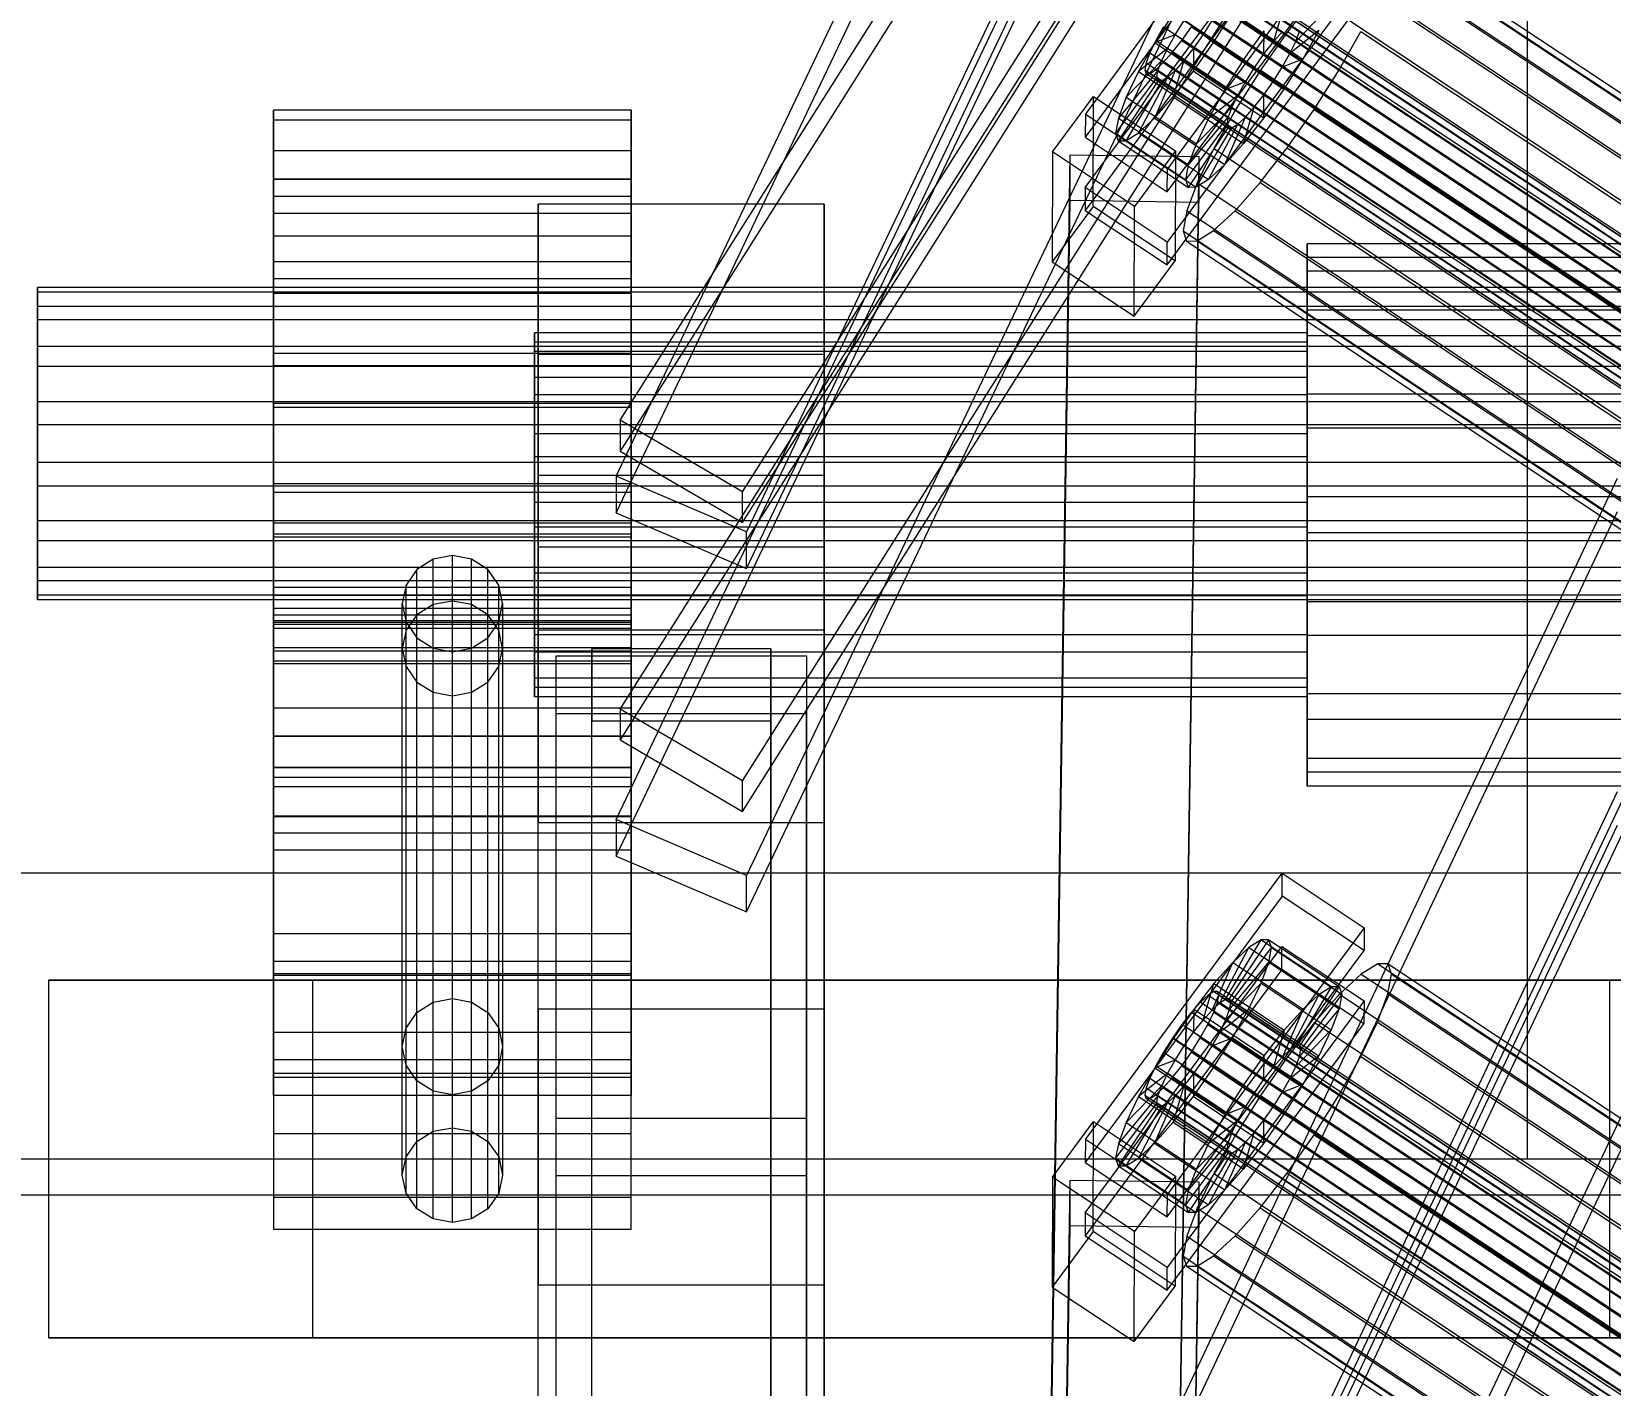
# Model space of a CAD drawing. Header units: millimetres. Extents: x -191664 to 191490, y -197311 to 10263.
# Drawn here: x -520.8 to -300.1, y -28631.7 to -28442.4 of the extents above; entities that cross this region are included whole.
import ezdxf

# ---------------------------------------------------------------- set-up
doc = ezdxf.new("R2010")
doc.units = ezdxf.units.MM
for name, color, linetype, lineweight in [('COTAS_USUARIO', 1, 'Continuous', 0), ('frontal_C01', 7, 'Continuous', 0), ('frontal_C02', 7, 'Continuous', 0), ('frontal_C03', 7, 'Continuous', 0), ('frontal_secador', 7, 'Continuous', 0)]:
    doc.layers.add(name, color=color, linetype=linetype, lineweight=lineweight)
doc.dimstyles.new('PLANTA_100', dxfattribs={"dimtxt": 250, "dimasz": 150, "dimexe": 150, "dimexo": 80, "dimgap": 100, "dimtad": 1, "dimtih": 1, "dimtoh": 1, "dimdec": 1, "dimdsep": 46, "dimcen": 0.09, "dimclrd": 1, "dimclre": 1, "dimclrt": 1, "dimadec": 0, "dimazin": 0, "dimtfac": 1, "dimtdec": 4, "dimtofl": 0, "dimtmove": 0, "dimatfit": 3, "dimfxl": 1, "dimtolj": 1, "dimtzin": 0, "dimarcsym": 0})

# ---------------------------------------------------------------- blocks, each defined once
blk = doc.blocks.new('*D111')
at = {"layer": 'COTAS_USUARIO', "color": 1, "lineweight": -2, "transparency": 16777216}
for p, q in [((-80, -27700), (-1350, -27700)), ((-1200, -31850), (-1200, -27850)), ((-80, -32000), (-1350, -32000))]:
    blk.add_line(p, q, dxfattribs=at)
at = {"layer": 'COTAS_USUARIO', "color": 1, "transparency": 16777216}
for points in [[(-1225, -27850), (-1175, -27850), (-1200, -27700)], [(-1225, -31850), (-1175, -31850), (-1200, -32000)]]:
    blk.add_solid(points, dxfattribs=at)
at = {"layer": 'Defpoints', "color": 0, "transparency": 16777216}
for p in [(-1200, -27700), (0, -27700), (0, -32000)]:
    blk.add_point(p, dxfattribs=at)

msp = doc.modelspace()

# ---------------------------------------------------------------- linework, layer by layer
at = {"layer": 'frontal_C01', "color": 139, "true_color": 0x354b57}
for p, q in [((-439.11, -28504.53), (-299.11, -28210.85)), ((-439.11, -28509.65), (-299.11, -28215.97)), ((-280.89, -28218.64), (-420.89, -28512.33)), ((-420.89, -28517.45), (-280.89, -28223.77)), ((-439.11, -28552.55), (-299.11, -28258.87)), ((-439.11, -28557.68), (-299.11, -28264)), ((-280.89, -28266.67), (-420.89, -28560.35)), ((-420.89, -28565.47), (-280.89, -28271.79)), ((-373.5, -28453.95), (-345.97, -28416.71)), ((-345.98, -28419.91), (-373.51, -28457.15)), ((-334.5, -28424.32), (-362.03, -28461.56)), ((-373.54, -28464.19), (-346.01, -28426.96)), ((-362.04, -28464.76), (-334.51, -28427.52)), ((-346.02, -28430.16), (-373.55, -28467.4)), ((-334.54, -28434.57), (-362.07, -28471.81)), ((-362.08, -28475.01), (-334.55, -28437.77)), ((-378.09, -28459.19), (-372.35, -28451.44)), ((-372.41, -28466.81), (-372.35, -28451.44)), ((-372.35, -28451.44), (-360.88, -28459.05)), ((-373.5, -28453.95), (-373.51, -28457.15)), ((-362.03, -28461.56), (-373.5, -28453.95)), ((-378.09, -28459.19), (-378.14, -28474.56)), ((-366.62, -28466.81), (-378.09, -28459.19)), ((-373.51, -28457.15), (-362.04, -28464.76)), ((-360.88, -28459.05), (-366.62, -28466.81)), ((-360.88, -28459.05), (-360.94, -28474.42)), ((-378.51, -28651.55), (-375.64, -28459.6)), ((-375.64, -28466.01), (-375.64, -28459.6)), ((-375.64, -28459.6), (-357.65, -28459.85)), ((-357.65, -28459.85), (-360.51, -28651.79)), ((-357.65, -28459.85), (-357.65, -28466.25)), ((-362.04, -28464.76), (-362.03, -28461.56)), ((-373.54, -28464.19), (-373.55, -28467.4)), ((-362.07, -28471.81), (-373.54, -28464.19)), ((-410, -28466.52), (-450, -28466.52)), ((-450, -28466.52), (-450, -28504.42)), ((-450, -28637.82), (-450, -28466.52)), ((-410, -28504.42), (-410, -28466.52)), ((-410, -28466.52), (-410, -28637.82)), ((-378.51, -28657.96), (-375.64, -28466.01)), ((-372.41, -28466.81), (-378.14, -28474.56)), ((-357.65, -28466.25), (-375.64, -28466.01)), ((-373.55, -28467.4), (-362.08, -28475.01)), ((-360.94, -28474.42), (-372.41, -28466.81)), ((-366.68, -28482.18), (-366.62, -28466.81)), ((-360.51, -28658.2), (-357.65, -28466.25)), ((-362.08, -28475.01), (-362.07, -28471.81)), ((-378.14, -28474.56), (-366.68, -28482.18)), ((-366.68, -28482.18), (-360.94, -28474.42)), ((-450, -28504.42), (-410, -28504.42)), ((-450, -28675.71), (-450, -28504.42)), ((-420.89, -28512.33), (-439.11, -28504.53)), ((-439.11, -28504.53), (-439.11, -28509.65)), ((-410, -28675.71), (-410, -28504.42)), ((-439.11, -28509.65), (-420.89, -28517.45)), ((-420.89, -28517.45), (-420.89, -28512.33)), ((-487, -28582.34), (-487, -28524.71)), ((-487, -28524.71), (-437, -28524.71)), ((-487, -28530.39), (-487, -28524.71)), ((-437, -28524.71), (-437, -28582.34)), ((-437, -28524.71), (-437, -28530.39)), ((-437, -28530.39), (-487, -28530.39)), ((-487, -28530.39), (-487, -28588.02)), ((-437, -28588.02), (-437, -28530.39)), ((-420.89, -28560.35), (-439.11, -28552.55)), ((-439.11, -28552.55), (-439.11, -28557.68)), ((-439.11, -28557.68), (-420.89, -28565.47)), ((-420.89, -28565.47), (-420.89, -28560.35)), ((-373.5, -28597.3), (-345.97, -28560.06)), ((-345.98, -28563.26), (-345.97, -28560.06)), ((-345.97, -28560.06), (-334.5, -28567.67)), ((-345.98, -28563.26), (-373.51, -28600.5)), ((-334.51, -28570.87), (-345.98, -28563.26)), ((-334.5, -28567.67), (-362.03, -28604.91)), ((-334.5, -28567.67), (-334.51, -28570.87)), ((-373.54, -28607.55), (-346.01, -28570.31)), ((-362.04, -28608.11), (-334.51, -28570.87)), ((-346.02, -28573.51), (-346.01, -28570.31)), ((-346.01, -28570.31), (-334.54, -28577.92)), ((-346.02, -28573.51), (-373.55, -28610.75)), ((-334.55, -28581.12), (-346.02, -28573.51)), ((-334.54, -28577.92), (-362.07, -28615.16)), ((-334.54, -28577.92), (-334.55, -28581.12)), ((-437, -28582.34), (-487, -28582.34)), ((-487, -28582.34), (-487, -28588.02)), ((-437, -28588.02), (-437, -28582.34)), ((-362.08, -28618.36), (-334.55, -28581.12)), ((-487, -28588.02), (-437, -28588.02)), ((-378.09, -28602.55), (-372.35, -28594.79)), ((-372.41, -28610.16), (-372.35, -28594.79)), ((-372.35, -28594.79), (-360.88, -28602.4)), ((-373.5, -28597.3), (-373.51, -28600.5)), ((-362.03, -28604.91), (-373.5, -28597.3)), ((-373.51, -28600.5), (-362.04, -28608.11)), ((-378.09, -28602.55), (-378.14, -28617.91)), ((-366.62, -28610.16), (-378.09, -28602.55)), ((-360.88, -28602.4), (-366.62, -28610.16)), ((-360.88, -28602.4), (-360.94, -28617.77)), ((-378.51, -28794.9), (-375.64, -28602.96)), ((-375.64, -28609.36), (-375.64, -28602.96)), ((-375.64, -28602.96), (-357.65, -28603.2)), ((-362.04, -28608.11), (-362.03, -28604.91)), ((-357.65, -28603.2), (-360.51, -28795.14)), ((-357.65, -28603.2), (-357.65, -28609.6)), ((-378.51, -28801.31), (-375.64, -28609.36)), ((-357.65, -28609.6), (-375.64, -28609.36)), ((-373.54, -28607.55), (-373.55, -28610.75)), ((-362.07, -28615.16), (-373.54, -28607.55)), ((-372.41, -28610.16), (-378.14, -28617.91)), ((-373.55, -28610.75), (-362.08, -28618.36)), ((-360.94, -28617.77), (-372.41, -28610.16)), ((-366.68, -28625.53), (-366.62, -28610.16)), ((-360.51, -28801.55), (-357.65, -28609.6)), ((-362.08, -28618.36), (-362.07, -28615.16)), ((-378.14, -28617.91), (-366.68, -28625.53)), ((-366.68, -28625.53), (-360.94, -28617.77))]:
    msp.add_line(p, q, dxfattribs=at)
at = {"layer": 'frontal_C01', "color": 252, "true_color": 0x83939a}
for p, q in [((-332.63, -28429.39), (-148.32, -28551.72)), ((-331.18, -28429.38), (-146.87, -28551.71)), ((-334.94, -28430.84), (-150.63, -28553.17)), ((-330.69, -28430.81), (-146.38, -28553.15)), ((-337.95, -28433.62), (-153.64, -28555.96)), ((-331.2, -28433.59), (-146.89, -28555.92)), ((-341.46, -28437.56), (-345.23, -28442.39)), ((-341.46, -28437.56), (-157.15, -28559.9)), ((-332.66, -28437.52), (-148.35, -28559.85)), ((-345.23, -28442.39), (-349, -28447.77)), ((-160.92, -28564.72), (-345.23, -28442.39)), ((-338, -28447.71), (-334.98, -28442.34)), ((-334.98, -28442.34), (-150.67, -28564.67)), ((-349, -28447.77), (-352.52, -28453.33)), ((-349, -28447.77), (-164.69, -28570.1)), ((-341.52, -28453.28), (-338, -28447.71)), ((-338, -28447.71), (-153.69, -28570.04)), ((-352.52, -28453.33), (-355.54, -28458.7)), ((-352.52, -28453.33), (-168.21, -28575.66)), ((-345.29, -28458.65), (-341.52, -28453.28)), ((-341.52, -28453.28), (-157.21, -28575.61)), ((-355.54, -28458.7), (-357.86, -28463.52)), ((-355.54, -28458.7), (-171.23, -28581.04)), ((-349.06, -28463.48), (-345.29, -28458.65)), ((-345.29, -28458.65), (-160.98, -28580.98)), ((-357.86, -28463.52), (-359.33, -28467.45)), ((-357.86, -28463.52), (-173.55, -28585.85)), ((-352.57, -28467.42), (-349.06, -28463.48)), ((-349.06, -28463.48), (-164.75, -28585.81)), ((-359.33, -28467.45), (-359.83, -28470.23)), ((-359.33, -28467.45), (-175.02, -28589.78)), ((-355.58, -28470.2), (-352.57, -28467.42)), ((-352.57, -28467.42), (-168.26, -28589.75)), ((-359.83, -28470.23), (-359.34, -28471.66)), ((-359.83, -28470.23), (-175.52, -28592.56)), ((-357.89, -28471.65), (-355.58, -28470.2)), ((-355.58, -28470.2), (-171.28, -28592.54)), ((-359.34, -28471.66), (-357.89, -28471.65)), ((-359.34, -28471.66), (-175.03, -28593.99)), ((-357.89, -28471.65), (-173.58, -28593.98)), ((-332.63, -28572.74), (-334.94, -28574.19)), ((-331.18, -28572.73), (-332.63, -28572.74)), ((-332.63, -28572.74), (-148.32, -28695.07)), ((-330.69, -28574.17), (-331.18, -28572.73)), ((-331.18, -28572.73), (-146.87, -28695.06)), ((-334.94, -28574.19), (-337.95, -28576.98)), ((-334.94, -28574.19), (-150.63, -28696.52)), ((-331.2, -28576.94), (-330.69, -28574.17)), ((-330.69, -28574.17), (-146.38, -28696.5)), ((-337.95, -28576.98), (-341.46, -28580.92)), ((-337.95, -28576.98), (-153.64, -28699.31)), ((-332.66, -28580.87), (-331.2, -28576.94)), ((-331.2, -28576.94), (-146.89, -28699.27)), ((-341.46, -28580.92), (-345.23, -28585.74)), ((-341.46, -28580.92), (-157.15, -28703.25)), ((-334.98, -28585.69), (-332.66, -28580.87)), ((-332.66, -28580.87), (-148.35, -28703.2)), ((-345.23, -28585.74), (-349, -28591.12)), ((-160.92, -28708.07), (-345.23, -28585.74)), ((-338, -28591.06), (-334.98, -28585.69)), ((-334.98, -28585.69), (-150.67, -28708.02)), ((-349, -28591.12), (-352.52, -28596.68)), ((-349, -28591.12), (-164.69, -28713.45)), ((-341.52, -28596.63), (-338, -28591.06)), ((-338, -28591.06), (-153.69, -28713.39)), ((-352.52, -28596.68), (-355.54, -28602.05)), ((-352.52, -28596.68), (-168.21, -28719.01)), ((-345.29, -28602), (-341.52, -28596.63)), ((-341.52, -28596.63), (-157.21, -28718.96)), ((-355.54, -28602.05), (-357.86, -28606.87)), ((-355.54, -28602.05), (-171.23, -28724.39)), ((-349.06, -28606.83), (-345.29, -28602)), ((-345.29, -28602), (-160.98, -28724.34)), ((-357.86, -28606.87), (-359.33, -28610.8)), ((-357.86, -28606.87), (-173.55, -28729.2)), ((-352.57, -28610.77), (-349.06, -28606.83)), ((-349.06, -28606.83), (-164.75, -28729.16)), ((-359.33, -28610.8), (-359.83, -28613.58)), ((-359.33, -28610.8), (-175.02, -28733.13)), ((-355.58, -28613.56), (-352.57, -28610.77)), ((-352.57, -28610.77), (-168.26, -28733.1)), ((-359.83, -28613.58), (-359.34, -28615.01)), ((-359.83, -28613.58), (-175.52, -28735.91)), ((-357.89, -28615), (-355.58, -28613.56)), ((-355.58, -28613.56), (-171.28, -28735.89)), ((-359.34, -28615.01), (-357.89, -28615)), ((-359.34, -28615.01), (-175.03, -28737.34)), ((-357.89, -28615), (-173.58, -28737.33))]:
    msp.add_line(p, q, dxfattribs=at)
at = {"layer": 'frontal_C01', "color": 9, "true_color": 0xbac6cb}
for p, q in [((-357.42, -28434.75), (-143.62, -28576.65)), ((-356.35, -28433.76), (-142.55, -28575.66)), ((-355.53, -28433.25), (-141.73, -28575.15)), ((-355.02, -28433.24), (-141.22, -28575.15)), ((-355.02, -28434.74), (-141.22, -28576.64)), ((-354.84, -28433.75), (-141.04, -28575.66)), ((-358.66, -28436.14), (-144.86, -28578.05)), ((-355.54, -28436.13), (-141.74, -28578.03)), ((-146.2, -28579.76), (-360, -28437.85)), ((-356.36, -28437.83), (-142.56, -28579.74)), ((-361.33, -28439.76), (-147.53, -28581.66)), ((-357.43, -28439.74), (-143.64, -28581.64)), ((-363.65, -28443.63), (-364.47, -28445.34)), ((-362.58, -28441.73), (-363.65, -28443.63)), ((-363.65, -28443.63), (-149.85, -28585.54)), ((-362.58, -28441.73), (-148.78, -28583.63)), ((-361.35, -28445.32), (-360.02, -28443.62)), ((-360.02, -28443.62), (-358.68, -28441.71)), ((-360.02, -28443.62), (-146.22, -28585.52)), ((-358.68, -28441.71), (-144.88, -28583.61)), ((-364.47, -28445.34), (-364.99, -28446.73)), ((-364.47, -28445.34), (-150.67, -28587.24)), ((-362.6, -28446.72), (-361.35, -28445.32)), ((-361.35, -28445.32), (-147.55, -28587.23)), ((-364.99, -28446.73), (-365.17, -28447.72)), ((-365.17, -28447.72), (-364.99, -28448.22)), ((-365.17, -28447.72), (-151.37, -28589.62)), ((-364.99, -28446.73), (-151.19, -28588.64)), ((-364.48, -28448.22), (-363.66, -28447.71)), ((-363.66, -28447.71), (-362.6, -28446.72)), ((-363.66, -28447.71), (-149.86, -28589.61)), ((-362.6, -28446.72), (-148.8, -28588.62)), ((-364.99, -28448.22), (-364.48, -28448.22)), ((-364.99, -28448.22), (-151.2, -28590.13)), ((-364.48, -28448.22), (-150.68, -28590.13)), ((-357.42, -28578.1), (-358.66, -28579.49)), ((-356.35, -28577.11), (-357.42, -28578.1)), ((-357.42, -28578.1), (-143.62, -28720)), ((-355.53, -28576.6), (-356.35, -28577.11)), ((-356.35, -28577.11), (-142.55, -28719.01)), ((-355.54, -28579.48), (-355.02, -28578.09)), ((-355.02, -28576.59), (-355.53, -28576.6)), ((-355.53, -28576.6), (-141.73, -28718.5)), ((-354.84, -28577.1), (-355.02, -28576.59)), ((-355.02, -28576.59), (-141.22, -28718.5)), ((-355.02, -28578.09), (-354.84, -28577.1)), ((-355.02, -28578.09), (-141.22, -28719.99)), ((-354.84, -28577.1), (-141.04, -28719.01)), ((-358.66, -28579.49), (-360, -28581.2)), ((-358.66, -28579.49), (-144.86, -28721.4)), ((-356.36, -28581.19), (-355.54, -28579.48)), ((-355.54, -28579.48), (-141.74, -28721.38)), ((-360, -28581.2), (-361.33, -28583.11)), ((-146.2, -28723.11), (-360, -28581.2)), ((-357.43, -28583.09), (-356.36, -28581.19)), ((-356.36, -28581.19), (-142.56, -28723.09)), ((-362.58, -28585.08), (-363.65, -28586.98)), ((-361.33, -28583.11), (-362.58, -28585.08)), ((-362.58, -28585.08), (-148.78, -28726.98)), ((-361.33, -28583.11), (-147.53, -28725.01)), ((-360.02, -28586.97), (-358.68, -28585.06)), ((-358.68, -28585.06), (-357.43, -28583.09)), ((-358.68, -28585.06), (-144.88, -28726.97)), ((-357.43, -28583.09), (-143.64, -28724.99)), ((-363.65, -28586.98), (-364.47, -28588.69)), ((-363.65, -28586.98), (-149.85, -28728.89)), ((-361.35, -28588.68), (-360.02, -28586.97)), ((-360.02, -28586.97), (-146.22, -28728.87)), ((-364.47, -28588.69), (-364.99, -28590.08)), ((-364.47, -28588.69), (-150.67, -28730.6)), ((-362.6, -28590.07), (-361.35, -28588.68)), ((-361.35, -28588.68), (-147.55, -28730.58)), ((-364.99, -28590.08), (-365.17, -28591.07)), ((-365.17, -28591.07), (-364.99, -28591.57)), ((-365.17, -28591.07), (-151.37, -28732.97)), ((-364.99, -28590.08), (-151.19, -28731.99)), ((-364.99, -28591.57), (-364.48, -28591.57)), ((-364.99, -28591.57), (-151.2, -28733.48)), ((-364.48, -28591.57), (-363.66, -28591.06)), ((-364.48, -28591.57), (-150.68, -28733.48)), ((-363.66, -28591.06), (-362.6, -28590.07)), ((-363.66, -28591.06), (-149.86, -28732.96)), ((-362.6, -28590.07), (-148.8, -28731.98))]:
    msp.add_line(p, q, dxfattribs=at)
at = {"layer": 'frontal_C01', "color": 155, "true_color": 0x617580}
for p, q in [((-358.36, -28438.94), (-348.53, -28445.46)), ((-347.19, -28443.75), (-357.02, -28437.23)), ((-344.9, -28445.45), (-354.72, -28438.92)), ((-344.07, -28443.74), (-353.9, -28437.21)), ((-345.7, -28438.65), (-347.19, -28443.75)), ((-339.11, -28438.62), (-344.07, -28443.74)), ((-361.17, -28439.76), (-363.8, -28443.92)), ((-361.17, -28439.76), (-351.34, -28446.28)), ((-360.94, -28442.82), (-359.69, -28440.84)), ((-349.86, -28447.37), (-359.69, -28440.84)), ((-355.8, -28440.83), (-357.04, -28442.8)), ((-345.97, -28447.35), (-355.8, -28440.83)), ((-355.57, -28443.88), (-352.94, -28439.72)), ((-352.94, -28439.72), (-343.11, -28446.24)), ((-360.94, -28442.82), (-363.8, -28443.92)), ((-362.01, -28444.72), (-360.94, -28442.82)), ((-351.11, -28449.34), (-360.94, -28442.82)), ((-357.04, -28442.8), (-358.38, -28444.7)), ((-357.04, -28442.8), (-355.57, -28443.88)), ((-347.21, -28449.32), (-357.04, -28442.8)), ((-351.34, -28446.28), (-348.52, -28442.26)), ((-348.53, -28445.46), (-348.52, -28442.26)), ((-347.19, -28443.75), (-348.53, -28445.46)), ((-345.95, -28442.36), (-347.19, -28443.75)), ((-340.85, -28442.22), (-344.9, -28445.45)), ((-344.9, -28445.45), (-344.07, -28443.74)), ((-344.07, -28443.74), (-343.55, -28442.35)), ((-340.85, -28442.22), (-343.11, -28446.24)), ((-363.8, -28443.92), (-366.06, -28447.94)), ((-362.01, -28444.72), (-366.06, -28447.94)), ((-363.8, -28443.92), (-353.97, -28450.45)), ((-362.83, -28446.43), (-362.01, -28444.72)), ((-352.18, -28451.25), (-362.01, -28444.72)), ((-358.38, -28444.7), (-359.71, -28446.41)), ((-358.39, -28447.9), (-355.57, -28443.88)), ((-358.38, -28444.7), (-358.39, -28447.9)), ((-348.55, -28451.23), (-358.38, -28444.7)), ((-355.57, -28443.88), (-345.74, -28450.41)), ((-348.53, -28445.46), (-349.86, -28447.37)), ((-345.97, -28447.35), (-344.9, -28445.45)), ((-363.35, -28447.82), (-368.89, -28454.48)), ((-362.83, -28446.43), (-367.79, -28451.55)), ((-366.06, -28447.94), (-367.79, -28451.55)), ((-366.06, -28447.94), (-356.23, -28454.47)), ((-360.96, -28447.81), (-363.84, -28454.46)), ((-363.53, -28448.8), (-363.35, -28447.82)), ((-363.35, -28447.82), (-362.83, -28446.43)), ((-353.52, -28454.34), (-363.35, -28447.82)), ((-353, -28452.95), (-362.83, -28446.43)), ((-360.96, -28447.81), (-362.03, -28448.8)), ((-359.71, -28446.41), (-361.21, -28451.51)), ((-361.21, -28451.51), (-358.39, -28447.9)), ((-359.71, -28446.41), (-360.96, -28447.81)), ((-351.13, -28454.33), (-360.96, -28447.81)), ((-349.88, -28452.94), (-359.71, -28446.41)), ((-358.39, -28447.9), (-348.56, -28454.43)), ((-353.97, -28450.45), (-351.34, -28446.28)), ((-351.34, -28446.28), (-349.86, -28447.37)), ((-349.86, -28447.37), (-351.11, -28449.34)), ((-347.21, -28449.32), (-345.97, -28447.35)), ((-343.11, -28446.24), (-345.97, -28447.35)), ((-343.11, -28446.24), (-345.74, -28450.41)), ((-363.53, -28448.8), (-369.27, -28456.56)), ((-363.36, -28449.31), (-368.9, -28457.63)), ((-362.84, -28449.31), (-367.82, -28457.63)), ((-362.03, -28448.8), (-366.09, -28456.55)), ((-363.36, -28449.31), (-363.53, -28448.8)), ((-353.7, -28455.33), (-363.53, -28448.8)), ((-362.84, -28449.31), (-363.36, -28449.31)), ((-353.53, -28455.84), (-363.36, -28449.31)), ((-362.03, -28448.8), (-362.84, -28449.31)), ((-353.01, -28455.83), (-362.84, -28449.31)), ((-352.2, -28455.32), (-362.03, -28448.8)), ((-353.97, -28450.45), (-351.11, -28449.34)), ((-351.11, -28449.34), (-352.18, -28451.25)), ((-345.74, -28450.41), (-348.56, -28454.43)), ((-348.55, -28451.23), (-347.21, -28449.32)), ((-345.74, -28450.41), (-347.21, -28449.32)), ((-367.79, -28451.55), (-368.89, -28454.48)), ((-367.79, -28451.55), (-357.96, -28458.07)), ((-363.84, -28454.46), (-361.21, -28451.51)), ((-361.21, -28451.51), (-351.38, -28458.04)), ((-356.23, -28454.47), (-353.97, -28450.45)), ((-356.23, -28454.47), (-352.18, -28451.25)), ((-352.18, -28451.25), (-353, -28452.95)), ((-349.88, -28452.94), (-348.55, -28451.23)), ((-348.56, -28454.43), (-348.55, -28451.23)), ((-368.89, -28454.48), (-369.27, -28456.56)), ((-368.89, -28454.48), (-359.06, -28461.01)), ((-366.09, -28456.55), (-363.84, -28454.46)), ((-363.84, -28454.46), (-354.01, -28460.98)), ((-359.06, -28461.01), (-353.52, -28454.34)), ((-357.96, -28458.07), (-353, -28452.95)), ((-357.96, -28458.07), (-356.23, -28454.47)), ((-354.01, -28460.98), (-351.13, -28454.33)), ((-353.52, -28454.34), (-353.7, -28455.33)), ((-353, -28452.95), (-353.52, -28454.34)), ((-352.2, -28455.32), (-351.13, -28454.33)), ((-351.38, -28458.04), (-349.88, -28452.94)), ((-348.56, -28454.43), (-351.38, -28458.04)), ((-351.13, -28454.33), (-349.88, -28452.94)), ((-369.27, -28456.56), (-368.9, -28457.63)), ((-369.27, -28456.56), (-359.44, -28463.09)), ((-367.82, -28457.63), (-366.09, -28456.55)), ((-366.09, -28456.55), (-356.26, -28463.07)), ((-359.44, -28463.09), (-353.7, -28455.33)), ((-359.07, -28464.16), (-353.53, -28455.84)), ((-357.99, -28464.15), (-353.01, -28455.83)), ((-356.26, -28463.07), (-352.2, -28455.32)), ((-353.7, -28455.33), (-353.53, -28455.84)), ((-353.53, -28455.84), (-353.01, -28455.83)), ((-353.01, -28455.83), (-352.2, -28455.32)), ((-368.9, -28457.63), (-367.82, -28457.63)), ((-368.9, -28457.63), (-359.07, -28464.16)), ((-367.82, -28457.63), (-357.99, -28464.15)), ((-359.06, -28461.01), (-357.96, -28458.07)), ((-351.38, -28458.04), (-354.01, -28460.98)), ((-359.44, -28463.09), (-359.06, -28461.01)), ((-354.01, -28460.98), (-356.26, -28463.07)), ((-359.07, -28464.16), (-359.44, -28463.09)), ((-356.26, -28463.07), (-357.99, -28464.15)), ((-357.99, -28464.15), (-359.07, -28464.16)), ((-353.89, -28577.68), (-348.92, -28569.36)), ((-353.38, -28577.68), (-347.84, -28569.36)), ((-348.92, -28569.36), (-350.65, -28570.45)), ((-348.92, -28569.36), (-339.09, -28575.89)), ((-347.84, -28569.36), (-348.92, -28569.36)), ((-347.84, -28569.36), (-338.01, -28575.88)), ((-347.47, -28570.43), (-347.84, -28569.36)), ((-354.71, -28578.2), (-350.65, -28570.45)), ((-353.21, -28578.19), (-347.47, -28570.43)), ((-350.65, -28570.45), (-352.9, -28572.53)), ((-350.65, -28570.45), (-340.82, -28576.97)), ((-347.85, -28572.51), (-347.47, -28570.43)), ((-347.47, -28570.43), (-337.64, -28576.96)), ((-355.78, -28579.19), (-352.9, -28572.53)), ((-352.9, -28572.53), (-355.53, -28575.48)), ((-353.38, -28579.17), (-347.85, -28572.51)), ((-352.9, -28572.53), (-343.07, -28579.06)), ((-348.94, -28575.45), (-347.85, -28572.51)), ((-347.85, -28572.51), (-338.02, -28579.03)), ((-355.53, -28575.48), (-358.34, -28579.09)), ((-357.02, -28580.58), (-355.53, -28575.48)), ((-355.53, -28575.48), (-345.7, -28582.01)), ((-353.9, -28580.57), (-348.94, -28575.45)), ((-350.68, -28579.05), (-348.94, -28575.45)), ((-348.94, -28575.45), (-339.11, -28581.97)), ((-339.09, -28575.89), (-344.06, -28584.21)), ((-338.01, -28575.88), (-343.55, -28584.21)), ((-340.82, -28576.97), (-339.09, -28575.89)), ((-339.09, -28575.89), (-338.01, -28575.88)), ((-338.01, -28575.88), (-337.64, -28576.96)), ((-355.78, -28579.19), (-354.71, -28578.2)), ((-354.71, -28578.2), (-353.89, -28577.68)), ((-344.88, -28584.72), (-354.71, -28578.2)), ((-344.06, -28584.21), (-353.89, -28577.68)), ((-353.89, -28577.68), (-353.38, -28577.68)), ((-343.55, -28584.21), (-353.38, -28577.68)), ((-353.38, -28577.68), (-353.21, -28578.19)), ((-353.21, -28578.19), (-353.38, -28579.17)), ((-343.38, -28584.71), (-353.21, -28578.19)), ((-340.82, -28576.97), (-344.88, -28584.72)), ((-337.64, -28576.96), (-343.38, -28584.71)), ((-343.07, -28579.06), (-340.82, -28576.97)), ((-337.64, -28576.96), (-338.02, -28579.03)), ((-358.34, -28579.09), (-361.17, -28583.11)), ((-358.34, -28579.09), (-358.36, -28582.29)), ((-358.36, -28582.29), (-357.02, -28580.58)), ((-348.52, -28585.61), (-358.34, -28579.09)), ((-357.02, -28580.58), (-355.78, -28579.19)), ((-347.19, -28587.11), (-357.02, -28580.58)), ((-345.95, -28585.71), (-355.78, -28579.19)), ((-354.72, -28582.27), (-350.68, -28579.05)), ((-353.9, -28580.57), (-354.72, -28582.27)), ((-353.38, -28579.17), (-353.9, -28580.57)), ((-344.07, -28587.09), (-353.9, -28580.57)), ((-343.55, -28585.7), (-353.38, -28579.17)), ((-352.94, -28583.07), (-350.68, -28579.05)), ((-350.68, -28579.05), (-340.85, -28585.58)), ((-343.07, -28579.06), (-345.95, -28585.71)), ((-345.7, -28582.01), (-343.07, -28579.06)), ((-338.02, -28579.03), (-343.55, -28585.7)), ((-338.02, -28579.03), (-339.11, -28581.97)), ((-359.69, -28584.2), (-358.36, -28582.29)), ((-358.36, -28582.29), (-348.53, -28588.81)), ((-354.72, -28582.27), (-355.8, -28584.18)), ((-344.9, -28588.8), (-354.72, -28582.27)), ((-348.52, -28585.61), (-345.7, -28582.01)), ((-345.7, -28582.01), (-347.19, -28587.11)), ((-339.11, -28581.97), (-344.07, -28587.09)), ((-339.11, -28581.97), (-340.85, -28585.58)), ((-361.17, -28583.11), (-363.8, -28587.27)), ((-359.69, -28584.2), (-361.17, -28583.11)), ((-361.17, -28583.11), (-351.34, -28589.64)), ((-360.94, -28586.17), (-359.69, -28584.2)), ((-349.86, -28590.72), (-359.69, -28584.2)), ((-355.8, -28584.18), (-357.04, -28586.15)), ((-355.8, -28584.18), (-352.94, -28583.07)), ((-345.97, -28590.7), (-355.8, -28584.18)), ((-355.57, -28587.23), (-352.94, -28583.07)), ((-352.94, -28583.07), (-343.11, -28589.59)), ((-344.88, -28584.72), (-345.95, -28585.71)), ((-344.06, -28584.21), (-344.88, -28584.72)), ((-343.55, -28584.21), (-344.06, -28584.21)), ((-343.38, -28584.71), (-343.55, -28584.21)), ((-343.55, -28585.7), (-343.38, -28584.71)), ((-363.8, -28587.27), (-366.06, -28591.29)), ((-360.94, -28586.17), (-363.8, -28587.27)), ((-363.8, -28587.27), (-353.97, -28593.8)), ((-362.01, -28588.07), (-360.94, -28586.17)), ((-351.11, -28592.69), (-360.94, -28586.17)), ((-358.39, -28591.26), (-355.57, -28587.23)), ((-357.04, -28586.15), (-358.38, -28588.05)), ((-357.04, -28586.15), (-355.57, -28587.23)), ((-347.21, -28592.67), (-357.04, -28586.15)), ((-355.57, -28587.23), (-345.74, -28593.76)), ((-351.34, -28589.64), (-348.52, -28585.61)), ((-348.53, -28588.81), (-348.52, -28585.61)), ((-347.19, -28587.11), (-348.53, -28588.81)), ((-345.95, -28585.71), (-347.19, -28587.11)), ((-340.85, -28585.58), (-344.9, -28588.8)), ((-344.9, -28588.8), (-344.07, -28587.09)), ((-344.07, -28587.09), (-343.55, -28585.7)), ((-340.85, -28585.58), (-343.11, -28589.59)), ((-362.01, -28588.07), (-366.06, -28591.29)), ((-362.83, -28589.78), (-362.01, -28588.07)), ((-352.18, -28594.6), (-362.01, -28588.07)), ((-358.38, -28588.05), (-359.71, -28589.76)), ((-358.38, -28588.05), (-358.39, -28591.26)), ((-348.55, -28594.58), (-358.38, -28588.05)), ((-348.53, -28588.81), (-349.86, -28590.72)), ((-345.97, -28590.7), (-344.9, -28588.8)), ((-363.35, -28591.17), (-368.89, -28597.84)), ((-362.83, -28589.78), (-367.79, -28594.9)), ((-366.06, -28591.29), (-367.79, -28594.9)), ((-366.06, -28591.29), (-356.23, -28597.82)), ((-360.96, -28591.16), (-363.84, -28597.81)), ((-363.53, -28592.15), (-363.35, -28591.17)), ((-363.35, -28591.17), (-362.83, -28589.78)), ((-353.52, -28597.7), (-363.35, -28591.17)), ((-353, -28596.3), (-362.83, -28589.78)), ((-360.96, -28591.16), (-362.03, -28592.15)), ((-359.71, -28589.76), (-361.21, -28594.86)), ((-361.21, -28594.86), (-358.39, -28591.26)), ((-359.71, -28589.76), (-360.96, -28591.16)), ((-351.13, -28597.68), (-360.96, -28591.16)), ((-349.88, -28596.29), (-359.71, -28589.76)), ((-358.39, -28591.26), (-348.56, -28597.78)), ((-353.97, -28593.8), (-351.34, -28589.64)), ((-351.34, -28589.64), (-349.86, -28590.72)), ((-349.86, -28590.72), (-351.11, -28592.69)), ((-347.21, -28592.67), (-345.97, -28590.7)), ((-343.11, -28589.59), (-345.97, -28590.7)), ((-343.11, -28589.59), (-345.74, -28593.76)), ((-363.53, -28592.15), (-369.27, -28599.91)), ((-363.36, -28592.66), (-368.9, -28600.98)), ((-362.84, -28592.66), (-367.82, -28600.98)), ((-362.03, -28592.15), (-366.09, -28599.9)), ((-363.36, -28592.66), (-363.53, -28592.15)), ((-353.7, -28598.68), (-363.53, -28592.15)), ((-362.84, -28592.66), (-363.36, -28592.66)), ((-353.53, -28599.19), (-363.36, -28592.66)), ((-362.03, -28592.15), (-362.84, -28592.66)), ((-353.01, -28599.18), (-362.84, -28592.66)), ((-352.2, -28598.67), (-362.03, -28592.15)), ((-356.23, -28597.82), (-353.97, -28593.8)), ((-353.97, -28593.8), (-351.11, -28592.69)), ((-351.11, -28592.69), (-352.18, -28594.6)), ((-345.74, -28593.76), (-348.56, -28597.78)), ((-348.55, -28594.58), (-347.21, -28592.67)), ((-345.74, -28593.76), (-347.21, -28592.67)), ((-367.79, -28594.9), (-368.89, -28597.84)), ((-367.79, -28594.9), (-357.96, -28601.42)), ((-363.84, -28597.81), (-361.21, -28594.86)), ((-361.21, -28594.86), (-351.38, -28601.39)), ((-356.23, -28597.82), (-352.18, -28594.6)), ((-352.18, -28594.6), (-353, -28596.3)), ((-349.88, -28596.29), (-348.55, -28594.58)), ((-348.56, -28597.78), (-348.55, -28594.58)), ((-368.89, -28597.84), (-369.27, -28599.91)), ((-368.89, -28597.84), (-359.06, -28604.36)), ((-366.09, -28599.9), (-363.84, -28597.81)), ((-363.84, -28597.81), (-354.01, -28604.34)), ((-359.06, -28604.36), (-353.52, -28597.7)), ((-357.96, -28601.42), (-353, -28596.3)), ((-357.96, -28601.42), (-356.23, -28597.82)), ((-354.01, -28604.34), (-351.13, -28597.68)), ((-353.52, -28597.7), (-353.7, -28598.68)), ((-353, -28596.3), (-353.52, -28597.7)), ((-352.2, -28598.67), (-351.13, -28597.68)), ((-351.38, -28601.39), (-349.88, -28596.29)), ((-348.56, -28597.78), (-351.38, -28601.39)), ((-351.13, -28597.68), (-349.88, -28596.29)), ((-369.27, -28599.91), (-368.9, -28600.98)), ((-369.27, -28599.91), (-359.44, -28606.44)), ((-367.82, -28600.98), (-366.09, -28599.9)), ((-366.09, -28599.9), (-356.26, -28606.42)), ((-359.44, -28606.44), (-353.7, -28598.68)), ((-359.07, -28607.51), (-353.53, -28599.19)), ((-357.99, -28607.5), (-353.01, -28599.18)), ((-356.26, -28606.42), (-352.2, -28598.67)), ((-353.7, -28598.68), (-353.53, -28599.19)), ((-353.53, -28599.19), (-353.01, -28599.18)), ((-353.01, -28599.18), (-352.2, -28598.67)), ((-368.9, -28600.98), (-367.82, -28600.98)), ((-368.9, -28600.98), (-359.07, -28607.51)), ((-367.82, -28600.98), (-357.99, -28607.5)), ((-359.06, -28604.36), (-357.96, -28601.42)), ((-351.38, -28601.39), (-354.01, -28604.34)), ((-359.44, -28606.44), (-359.06, -28604.36)), ((-354.01, -28604.34), (-356.26, -28606.42)), ((-359.07, -28607.51), (-359.44, -28606.44)), ((-356.26, -28606.42), (-357.99, -28607.5)), ((-357.99, -28607.5), (-359.07, -28607.51))]:
    msp.add_line(p, q, dxfattribs=at)
at = {"layer": 'frontal_C01', "color": 147, "true_color": 0x24748b}
for p, q in [((-487, -28467.82), (-487, -28463.05)), ((-487, -28463.05), (-487, -28465.42)), ((-437, -28463.05), (-487, -28463.05)), ((-437, -28465.42), (-437, -28463.05)), ((-437, -28463.05), (-437, -28467.82)), ((-487, -28465.42), (-487, -28474.57)), ((-437, -28465.42), (-487, -28465.42)), ((-437, -28474.57), (-437, -28465.42)), ((-487, -28479), (-487, -28467.82)), ((-437, -28467.82), (-487, -28467.82)), ((-437, -28467.82), (-437, -28479)), ((-487, -28474.57), (-487, -28489.1)), ((-437, -28474.57), (-487, -28474.57)), ((-437, -28489.1), (-437, -28474.57)), ((-487, -28494.9), (-487, -28479)), ((-437, -28479), (-487, -28479)), ((-437, -28479), (-437, -28494.9)), ((-487, -28489.1), (-487, -28506.81)), ((-437, -28489.1), (-487, -28489.1)), ((-437, -28506.81), (-437, -28489.1)), ((-487, -28513.08), (-487, -28494.9)), ((-487, -28494.9), (-437, -28494.9)), ((-437, -28494.9), (-437, -28513.08)), ((-487, -28506.81), (-487, -28524.99)), ((-437, -28506.81), (-487, -28506.81)), ((-437, -28524.99), (-437, -28506.81)), ((-487, -28530.79), (-487, -28513.08)), ((-437, -28513.08), (-487, -28513.08)), ((-437, -28513.08), (-437, -28530.79)), ((-487, -28524.99), (-487, -28540.89)), ((-437, -28524.99), (-487, -28524.99)), ((-437, -28540.89), (-437, -28524.99)), ((-487, -28545.32), (-487, -28530.79)), ((-437, -28530.79), (-487, -28530.79)), ((-437, -28530.79), (-437, -28545.32)), ((-487, -28540.89), (-487, -28552.07)), ((-437, -28540.89), (-487, -28540.89)), ((-437, -28552.07), (-437, -28540.89)), ((-487, -28554.47), (-487, -28545.32)), ((-437, -28545.32), (-487, -28545.32)), ((-437, -28545.32), (-437, -28554.47)), ((-487, -28552.07), (-487, -28556.84)), ((-437, -28552.07), (-487, -28552.07)), ((-437, -28556.84), (-437, -28552.07)), ((-487, -28556.84), (-487, -28554.47)), ((-437, -28554.47), (-487, -28554.47)), ((-437, -28554.47), (-437, -28556.84)), ((-437, -28556.84), (-487, -28556.84))]:
    msp.add_line(p, q, dxfattribs=at)
at = {"layer": 'frontal_C01', "color": 9, "true_color": 0xb8c2c5}
for p, q in [((-342.5, -28475.89), (-342.5, -28472.03)), ((-342.5, -28472.03), (-342.5, -28473.94)), ((342.5, -28472.03), (-342.5, -28472.03)), ((-342.5, -28473.94), (-342.5, -28481.34)), ((342.5, -28473.94), (-342.5, -28473.94)), ((-342.5, -28484.93), (-342.5, -28475.89)), ((342.5, -28475.89), (-342.5, -28475.89)), ((-342.5, -28481.34), (-342.5, -28493.09)), ((342.5, -28481.34), (-342.5, -28481.34)), ((-450.5, -28487.09), (-450.5, -28484.5)), ((-450.5, -28484.5), (-450.5, -28485.79)), ((-342.5, -28484.5), (-450.5, -28484.5)), ((-342.5, -28485.79), (-342.5, -28484.5)), ((-342.5, -28484.5), (-342.5, -28487.09)), ((-342.5, -28497.78), (-342.5, -28484.93)), ((342.5, -28484.93), (-342.5, -28484.93)), ((-450.5, -28485.79), (-450.5, -28490.75)), ((-342.5, -28485.79), (-450.5, -28485.79)), ((-450.5, -28493.16), (-450.5, -28487.09)), ((-342.5, -28487.09), (-450.5, -28487.09)), ((-342.5, -28490.75), (-342.5, -28485.79)), ((-342.5, -28487.09), (-342.5, -28493.16)), ((-450.5, -28490.75), (-450.5, -28498.64)), ((-342.5, -28490.75), (-450.5, -28490.75)), ((-342.5, -28498.64), (-342.5, -28490.75)), ((-450.5, -28501.78), (-450.5, -28493.16)), ((-342.5, -28493.16), (-450.5, -28493.16)), ((-342.5, -28493.09), (-342.5, -28507.41)), ((342.5, -28493.09), (-342.5, -28493.09)), ((-342.5, -28493.16), (-342.5, -28501.78)), ((-450.5, -28498.64), (-450.5, -28508.24)), ((-342.5, -28498.64), (-450.5, -28498.64)), ((-342.5, -28512.48), (-342.5, -28497.78)), ((-342.5, -28497.78), (342.5, -28497.78)), ((-342.5, -28508.24), (-342.5, -28498.64)), ((-450.5, -28511.65), (-450.5, -28501.78)), ((-450.5, -28501.78), (-342.5, -28501.78)), ((-342.5, -28501.78), (-342.5, -28511.65)), ((-342.5, -28507.41), (-342.5, -28522.11)), ((342.5, -28507.41), (-342.5, -28507.41)), ((-450.5, -28508.24), (-450.5, -28518.11)), ((-342.5, -28508.24), (-450.5, -28508.24)), ((-342.5, -28518.11), (-342.5, -28508.24)), ((-450.5, -28521.25), (-450.5, -28511.65)), ((-342.5, -28511.65), (-450.5, -28511.65)), ((-342.5, -28511.65), (-342.5, -28521.25)), ((-342.5, -28526.8), (-342.5, -28512.48)), ((342.5, -28512.48), (-342.5, -28512.48)), ((-450.5, -28518.11), (-450.5, -28526.73)), ((-342.5, -28518.11), (-450.5, -28518.11)), ((-342.5, -28526.73), (-342.5, -28518.11)), ((-464.68, -28522.5), (-466.95, -28523.94)), ((-462, -28522), (-464.68, -28522.5)), ((-464.68, -28596.14), (-464.68, -28522.5)), ((-459.32, -28522.5), (-462, -28522)), ((-462, -28595.64), (-462, -28522)), ((-457.05, -28523.94), (-459.32, -28522.5)), ((-459.32, -28596.14), (-459.32, -28522.5)), ((-450.5, -28529.14), (-450.5, -28521.25)), ((-342.5, -28521.25), (-450.5, -28521.25)), ((-342.5, -28521.25), (-342.5, -28529.14)), ((-342.5, -28522.11), (-342.5, -28534.96)), ((342.5, -28522.11), (-342.5, -28522.11)), ((-466.95, -28523.94), (-468.47, -28526.09)), ((-466.95, -28597.58), (-466.95, -28523.94)), ((-455.53, -28526.09), (-457.05, -28523.94)), ((-457.05, -28597.58), (-457.05, -28523.94)), ((-468.47, -28526.09), (-469, -28528.63)), ((-468.47, -28599.73), (-468.47, -28526.09)), ((-455, -28528.63), (-455.53, -28526.09)), ((-455.53, -28599.73), (-455.53, -28526.09)), ((-450.5, -28526.73), (-450.5, -28532.8)), ((-342.5, -28526.73), (-450.5, -28526.73)), ((-342.5, -28532.8), (-342.5, -28526.73)), ((-342.5, -28538.55), (-342.5, -28526.8)), ((342.5, -28526.8), (-342.5, -28526.8)), ((-469, -28528.63), (-468.47, -28531.17)), ((-469, -28602.27), (-469, -28528.63)), ((-455.53, -28531.17), (-455, -28528.63)), ((-455, -28528.63), (-455, -28602.27)), ((-450.5, -28534.1), (-450.5, -28529.14)), ((-342.5, -28529.14), (-450.5, -28529.14)), ((-342.5, -28529.14), (-342.5, -28534.1)), ((-468.47, -28531.17), (-466.95, -28533.32)), ((-468.47, -28604.81), (-468.47, -28531.17)), ((-457.05, -28533.32), (-455.53, -28531.17)), ((-455.53, -28604.81), (-455.53, -28531.17)), ((-466.95, -28533.32), (-464.68, -28534.75)), ((-466.95, -28606.96), (-466.95, -28533.32)), ((-459.32, -28534.75), (-457.05, -28533.32)), ((-457.05, -28606.96), (-457.05, -28533.32)), ((-450.5, -28532.8), (-450.5, -28535.39)), ((-342.5, -28532.8), (-450.5, -28532.8)), ((-450.5, -28535.39), (-450.5, -28534.1)), ((-342.5, -28534.1), (-450.5, -28534.1)), ((-342.5, -28535.39), (-342.5, -28532.8)), ((-342.5, -28534.1), (-342.5, -28535.39)), ((-464.68, -28534.75), (-462, -28535.26)), ((-464.68, -28608.4), (-464.68, -28534.75)), ((-462, -28535.26), (-459.32, -28534.75)), ((-462, -28608.9), (-462, -28535.26)), ((-459.32, -28608.4), (-459.32, -28534.75)), ((-342.5, -28535.39), (-450.5, -28535.39)), ((-342.5, -28534.96), (-342.5, -28544)), ((342.5, -28534.96), (-342.5, -28534.96)), ((-342.5, -28545.94), (-342.5, -28538.55)), ((342.5, -28538.55), (-342.5, -28538.55)), ((-342.5, -28544), (-342.5, -28547.86)), ((342.5, -28544), (-342.5, -28544)), ((-342.5, -28547.86), (-342.5, -28545.94)), ((342.5, -28545.94), (-342.5, -28545.94)), ((342.5, -28547.86), (-342.5, -28547.86)), ((-464.68, -28596.14), (-462, -28595.64)), ((-462, -28595.64), (-459.32, -28596.14)), ((-468.47, -28599.73), (-466.95, -28597.58)), ((-466.95, -28597.58), (-464.68, -28596.14)), ((-459.32, -28596.14), (-457.05, -28597.58)), ((-457.05, -28597.58), (-455.53, -28599.73)), ((-469, -28602.27), (-468.47, -28599.73)), ((-455.53, -28599.73), (-455, -28602.27)), ((-468.47, -28604.81), (-469, -28602.27)), ((-455, -28602.27), (-455.53, -28604.81)), ((-466.95, -28606.96), (-468.47, -28604.81)), ((-455.53, -28604.81), (-457.05, -28606.96)), ((-464.68, -28608.4), (-466.95, -28606.96)), ((-457.05, -28606.96), (-459.32, -28608.4)), ((-462, -28608.9), (-464.68, -28608.4)), ((-459.32, -28608.4), (-462, -28608.9))]:
    msp.add_line(p, q, dxfattribs=at)
at = {"layer": 'frontal_C01', "color": 43, "true_color": 0xd6b34e}
for p, q in [((-487, -28591.13), (-487, -28511.08)), ((-487, -28511.08), (-437, -28511.08)), ((-487, -28525.29), (-487, -28511.08)), ((-437, -28511.08), (-437, -28591.13)), ((-437, -28511.08), (-437, -28525.29)), ((-437, -28525.29), (-487, -28525.29)), ((-487, -28525.29), (-487, -28605.34)), ((-437, -28605.34), (-437, -28525.29)), ((-437, -28591.13), (-487, -28591.13)), ((-487, -28591.13), (-487, -28605.34)), ((-437, -28605.34), (-437, -28591.13)), ((-487, -28605.34), (-437, -28605.34))]:
    msp.add_line(p, q, dxfattribs=at)
at = {"layer": 'frontal_C01', "color": 145, "true_color": 0x3e8091}
for p, q in [((-487, -28586.13), (-487, -28528.5)), ((-487, -28528.5), (-437, -28528.5)), ((-487, -28552.18), (-487, -28528.5)), ((-437, -28528.5), (-437, -28586.13)), ((-437, -28528.5), (-437, -28552.18)), ((-437, -28552.18), (-487, -28552.18)), ((-487, -28552.18), (-487, -28609.81)), ((-437, -28609.81), (-437, -28552.18)), ((-437, -28586.13), (-487, -28586.13)), ((-487, -28586.13), (-487, -28609.81)), ((-437, -28609.81), (-437, -28586.13)), ((-487, -28609.81), (-437, -28609.81))]:
    msp.add_line(p, q, dxfattribs=at)
at = {"layer": 'frontal_C02', "color": 139, "true_color": 0x354b57}
for p, q in [((-439.11, -28801.27), (-299.11, -28504.8)), ((-439.11, -28805.94), (-299.11, -28509.48)), ((-280.89, -28512.67), (-420.89, -28809.14)), ((-420.89, -28813.81), (-280.89, -28517.35)), ((-439.11, -28845.11), (-299.11, -28548.64)), ((-439.11, -28849.78), (-299.11, -28553.32)), ((-280.89, -28556.51), (-420.89, -28852.98)), ((-420.89, -28857.65), (-280.89, -28561.19))]:
    msp.add_line(p, q, dxfattribs=at)
at = {"layer": 'frontal_C03', "color": 139, "true_color": 0x354b57}
for p, q in [((-438.54, -28496.71), (-298.54, -28275.21)), ((-298.54, -28279.51), (-438.54, -28501.02)), ((-421.46, -28506.72), (-281.46, -28285.22)), ((-421.46, -28511.03), (-281.46, -28289.53)), ((-438.54, -28537.1), (-298.54, -28315.6)), ((-298.54, -28319.91), (-438.54, -28541.41)), ((-421.46, -28547.12), (-281.46, -28325.62)), ((-421.46, -28551.43), (-281.46, -28329.93)), ((-410, -28487.51), (-450, -28487.51)), ((-450, -28487.51), (-450, -28526.04)), ((-450, -28514.45), (-450, -28487.51)), ((-410, -28526.04), (-410, -28487.51)), ((-410, -28487.51), (-410, -28514.45)), ((-421.46, -28506.72), (-438.54, -28496.71)), ((-438.54, -28496.71), (-438.54, -28501.02)), ((-438.54, -28501.02), (-421.46, -28511.03)), ((-421.46, -28511.03), (-421.46, -28506.72)), ((-410, -28514.45), (-450, -28514.45)), ((-450, -28514.45), (-450, -28552.97)), ((-450, -28579.08), (-450, -28514.45)), ((-410, -28552.97), (-410, -28514.45)), ((-410, -28514.45), (-410, -28579.08)), ((-487, -28568.54), (-487, -28520.06)), ((-487, -28520.06), (-437, -28520.06)), ((-487, -28525.84), (-487, -28520.06)), ((-437, -28520.06), (-437, -28568.54)), ((-437, -28520.06), (-437, -28525.84)), ((-437, -28525.84), (-487, -28525.84)), ((-487, -28525.84), (-487, -28574.32)), ((-450, -28526.04), (-410, -28526.04)), ((-450, -28552.97), (-450, -28526.04)), ((-437, -28574.32), (-437, -28525.84)), ((-410, -28552.97), (-410, -28526.04)), ((-447.5, -28537.75), (-447.5, -28529.67)), ((-447.5, -28529.67), (-412.5, -28529.67)), ((-447.5, -28857.11), (-447.5, -28529.67)), ((-417.5, -28528.68), (-442.5, -28528.68)), ((-442.5, -28528.68), (-442.5, -28538.74)), ((-442.5, -28920.75), (-442.5, -28528.68)), ((-417.5, -28538.74), (-417.5, -28528.68)), ((-417.5, -28528.68), (-417.5, -28920.75)), ((-412.5, -28529.67), (-412.5, -28537.75)), ((-412.5, -28529.67), (-412.5, -28857.11)), ((-412.5, -28537.75), (-447.5, -28537.75)), ((-447.5, -28865.18), (-447.5, -28537.75)), ((-421.46, -28547.12), (-438.54, -28537.1)), ((-438.54, -28537.1), (-438.54, -28541.41)), ((-412.5, -28865.18), (-412.5, -28537.75)), ((-442.5, -28538.74), (-417.5, -28538.74)), ((-442.5, -28930.81), (-442.5, -28538.74)), ((-417.5, -28930.81), (-417.5, -28538.74)), ((-438.54, -28541.41), (-421.46, -28551.43)), ((-421.46, -28551.43), (-421.46, -28547.12)), ((-450, -28552.97), (-410, -28552.97)), ((-450, -28617.6), (-450, -28552.97)), ((-410, -28617.6), (-410, -28552.97)), ((-437, -28568.54), (-487, -28568.54)), ((-487, -28568.54), (-487, -28574.32)), ((-437, -28574.32), (-437, -28568.54)), ((-487, -28574.32), (-437, -28574.32)), ((-410, -28579.08), (-450, -28579.08)), ((-450, -28579.08), (-450, -28617.6)), ((-450, -28902.25), (-450, -28579.08)), ((-410, -28617.6), (-410, -28579.08)), ((-410, -28579.08), (-410, -28902.25)), ((-447.5, -28602.38), (-447.5, -28594.3)), ((-447.5, -28594.3), (-412.5, -28594.3)), ((-447.5, -28921.74), (-447.5, -28594.3)), ((-412.5, -28594.3), (-412.5, -28602.38)), ((-412.5, -28594.3), (-412.5, -28921.74)), ((-412.5, -28602.38), (-447.5, -28602.38)), ((-447.5, -28929.82), (-447.5, -28602.38)), ((-412.5, -28929.82), (-412.5, -28602.38)), ((-450, -28617.6), (-410, -28617.6)), ((-450, -28940.77), (-450, -28617.6)), ((-410, -28940.77), (-410, -28617.6))]:
    msp.add_line(p, q, dxfattribs=at)
at = {"layer": 'frontal_C03', "color": 147, "true_color": 0x24748b}
for p, q in [((-487, -28459.04), (-487, -28453.34)), ((-487, -28453.34), (-487, -28454.74)), ((-437, -28453.34), (-487, -28453.34)), ((-487, -28454.74), (-487, -28463.03)), ((-437, -28454.74), (-487, -28454.74)), ((-437, -28454.74), (-437, -28453.34)), ((-437, -28453.34), (-437, -28459.04)), ((-437, -28463.03), (-437, -28454.74)), ((-487, -28470.98), (-487, -28459.04)), ((-437, -28459.04), (-487, -28459.04)), ((-437, -28459.04), (-437, -28470.98)), ((-487, -28463.03), (-487, -28476.94)), ((-437, -28463.03), (-487, -28463.03)), ((-437, -28476.94), (-437, -28463.03)), ((-487, -28487.34), (-487, -28470.98)), ((-437, -28470.98), (-487, -28470.98)), ((-437, -28470.98), (-437, -28487.34)), ((-487, -28476.94), (-487, -28494.37)), ((-437, -28476.94), (-487, -28476.94)), ((-437, -28494.37), (-437, -28476.94)), ((-487, -28505.63), (-487, -28487.34)), ((-487, -28487.34), (-437, -28487.34)), ((-437, -28487.34), (-437, -28505.63)), ((-487, -28494.37), (-487, -28512.66)), ((-437, -28494.37), (-487, -28494.37)), ((-437, -28512.66), (-437, -28494.37)), ((-487, -28523.06), (-487, -28505.63)), ((-437, -28505.63), (-487, -28505.63)), ((-437, -28505.63), (-437, -28523.06)), ((-487, -28512.66), (-487, -28529.02)), ((-437, -28512.66), (-487, -28512.66)), ((-437, -28529.02), (-437, -28512.66)), ((-487, -28536.97), (-487, -28523.06)), ((-437, -28523.06), (-487, -28523.06)), ((-437, -28523.06), (-437, -28536.97)), ((-487, -28529.02), (-487, -28540.96)), ((-437, -28529.02), (-487, -28529.02)), ((-437, -28540.96), (-437, -28529.02)), ((-487, -28545.26), (-487, -28536.97)), ((-437, -28536.97), (-487, -28536.97)), ((-437, -28536.97), (-437, -28545.26)), ((-487, -28540.96), (-487, -28546.66)), ((-437, -28540.96), (-487, -28540.96)), ((-437, -28546.66), (-437, -28540.96)), ((-487, -28546.66), (-487, -28545.26)), ((-437, -28545.26), (-487, -28545.26)), ((-437, -28545.26), (-437, -28546.66)), ((-437, -28546.66), (-487, -28546.66))]:
    msp.add_line(p, q, dxfattribs=at)
at = {"layer": 'frontal_C03', "color": 9, "true_color": 0xb8c2c5}
for p, q in [((-520, -28480.83), (-520, -28478.16)), ((-520, -28478.16), (-520, -28478.81)), ((520, -28478.16), (-520, -28478.16)), ((-520, -28478.81), (-520, -28482.69)), ((520, -28478.81), (-520, -28478.81)), ((-520, -28486.42), (-520, -28480.83)), ((520, -28480.83), (-520, -28480.83)), ((-520, -28482.69), (-520, -28489.21)), ((520, -28482.69), (-520, -28482.69)), ((-520, -28494.08), (-520, -28486.42)), ((520, -28486.42), (-520, -28486.42)), ((-520, -28489.21), (-520, -28497.37)), ((520, -28489.21), (-520, -28489.21)), ((-520, -28502.63), (-520, -28494.08)), ((-520, -28494.08), (520, -28494.08)), ((-520, -28497.37), (-520, -28505.92)), ((520, -28497.37), (-520, -28497.37)), ((-520, -28510.79), (-520, -28502.63)), ((520, -28502.63), (-520, -28502.63)), ((-520, -28505.92), (-520, -28513.58)), ((520, -28505.92), (-520, -28505.92)), ((-520, -28517.31), (-520, -28510.79)), ((520, -28510.79), (-520, -28510.79)), ((-520, -28513.58), (-520, -28519.17)), ((520, -28513.58), (-520, -28513.58)), ((-464.68, -28516.14), (-466.95, -28517.6)), ((-462, -28515.62), (-464.68, -28516.14)), ((-464.68, -28578.08), (-464.68, -28516.14)), ((-459.32, -28516.14), (-462, -28515.62)), ((-462, -28577.56), (-462, -28515.62)), ((-457.05, -28517.6), (-459.32, -28516.14)), ((-459.32, -28578.08), (-459.32, -28516.14)), ((-520, -28521.19), (-520, -28517.31)), ((520, -28517.31), (-520, -28517.31)), ((-466.95, -28517.6), (-468.47, -28519.78)), ((-466.95, -28579.54), (-466.95, -28517.6)), ((-455.53, -28519.78), (-457.05, -28517.6)), ((-457.05, -28579.54), (-457.05, -28517.6)), ((-520, -28519.17), (-520, -28521.84)), ((520, -28519.17), (-520, -28519.17)), ((-468.47, -28519.78), (-469, -28522.36)), ((-468.47, -28581.72), (-468.47, -28519.78)), ((-455, -28522.36), (-455.53, -28519.78)), ((-455.53, -28581.72), (-455.53, -28519.78)), ((-520, -28521.84), (-520, -28521.19)), ((520, -28521.19), (-520, -28521.19)), ((520, -28521.84), (-520, -28521.84)), ((-469, -28522.36), (-468.47, -28524.94)), ((-469, -28584.3), (-469, -28522.36)), ((-455.53, -28524.94), (-455, -28522.36)), ((-455, -28522.36), (-455, -28584.3)), ((-468.47, -28524.94), (-466.95, -28527.13)), ((-468.47, -28586.88), (-468.47, -28524.94)), ((-457.05, -28527.13), (-455.53, -28524.94)), ((-455.53, -28586.88), (-455.53, -28524.94)), ((-466.95, -28527.13), (-464.68, -28528.59)), ((-466.95, -28589.07), (-466.95, -28527.13)), ((-459.32, -28528.59), (-457.05, -28527.13)), ((-457.05, -28589.07), (-457.05, -28527.13)), ((-464.68, -28528.59), (-462, -28529.1)), ((-464.68, -28590.53), (-464.68, -28528.59)), ((-462, -28529.1), (-459.32, -28528.59)), ((-462, -28591.05), (-462, -28529.1)), ((-459.32, -28590.53), (-459.32, -28528.59)), ((-466.95, -28579.54), (-464.68, -28578.08)), ((-464.68, -28578.08), (-462, -28577.56)), ((-462, -28577.56), (-459.32, -28578.08)), ((-459.32, -28578.08), (-457.05, -28579.54)), ((-468.47, -28581.72), (-466.95, -28579.54)), ((-457.05, -28579.54), (-455.53, -28581.72)), ((-469, -28584.3), (-468.47, -28581.72)), ((-455.53, -28581.72), (-455, -28584.3)), ((-468.47, -28586.88), (-469, -28584.3)), ((-455, -28584.3), (-455.53, -28586.88)), ((-466.95, -28589.07), (-468.47, -28586.88)), ((-455.53, -28586.88), (-457.05, -28589.07)), ((-464.68, -28590.53), (-466.95, -28589.07)), ((-457.05, -28589.07), (-459.32, -28590.53)), ((-462, -28591.05), (-464.68, -28590.53)), ((-459.32, -28590.53), (-462, -28591.05))]:
    msp.add_line(p, q, dxfattribs=at)
at = {"layer": 'frontal_C03', "color": 43, "true_color": 0xd6b34e}
for p, q in [((-487, -28574.1), (-487, -28506.78)), ((-487, -28506.78), (-437, -28506.78)), ((-487, -28521.22), (-487, -28506.78)), ((-437, -28506.78), (-437, -28574.1)), ((-437, -28506.78), (-437, -28521.22)), ((-437, -28521.22), (-487, -28521.22)), ((-487, -28521.22), (-487, -28588.55)), ((-437, -28588.55), (-437, -28521.22)), ((-437, -28574.1), (-487, -28574.1)), ((-487, -28574.1), (-487, -28588.55)), ((-437, -28588.55), (-437, -28574.1)), ((-487, -28588.55), (-437, -28588.55))]:
    msp.add_line(p, q, dxfattribs=at)
at = {"layer": 'frontal_C03', "color": 145, "true_color": 0x3e8091}
for p, q in [((-487, -28572.39), (-487, -28523.91)), ((-487, -28523.91), (-437, -28523.91)), ((-487, -28547.99), (-487, -28523.91)), ((-437, -28523.91), (-437, -28572.39)), ((-437, -28523.91), (-437, -28547.99)), ((-437, -28547.99), (-487, -28547.99)), ((-487, -28547.99), (-487, -28596.47)), ((-437, -28596.47), (-437, -28547.99)), ((-437, -28572.39), (-487, -28572.39)), ((-487, -28572.39), (-487, -28596.47)), ((-437, -28596.47), (-437, -28572.39)), ((-487, -28596.47), (-437, -28596.47))]:
    msp.add_line(p, q, dxfattribs=at)
at = {"layer": 'frontal_secador', "color": 253, "true_color": 0xa6b3ba}
for p, q in [((-311.68, -28600), (-311.68, -28280)), ((-700, -28560), (-90, -28560)), ((-700, -28600), (-90, -28600)), ((-311.68, -28600), (-251.68, -28600)), ((-700, -28605), (-90, -28605))]:
    msp.add_line(p, q, dxfattribs=at)
at = {"layer": 'frontal_secador', "color": 8, "true_color": 0x667c87}
for p, q in [((-518.49, -28575), (-300.17, -28575)), ((-481.51, -28575), (-518.49, -28575)), ((-518.49, -28575), (-518.49, -28625)), ((-263.19, -28575), (-481.51, -28575)), ((-481.51, -28625), (-481.51, -28575)), ((-300.17, -28575), (-263.19, -28575)), ((-300.17, -28625), (-300.17, -28575)), ((-518.49, -28625), (-481.51, -28625)), ((-300.17, -28625), (-518.49, -28625)), ((-481.51, -28625), (-263.19, -28625)), ((-263.19, -28625), (-300.17, -28625))]:
    msp.add_line(p, q, dxfattribs=at)

# ---------------------------------------------------------------- dimensions: what is measured, and where the dimension line sits
at = {"layer": 'COTAS_USUARIO'}
dim = msp.add_aligned_dim(p1=(0, -32000), p2=(0, -27700), distance=1200, dimstyle='PLANTA_100', dxfattribs=at)
dim.commit()
dim.dimension.update_dxf_attribs({"geometry": '*D111', "text_midpoint": (-1200, -29850)})

doc.saveas('drawing.dxf')
